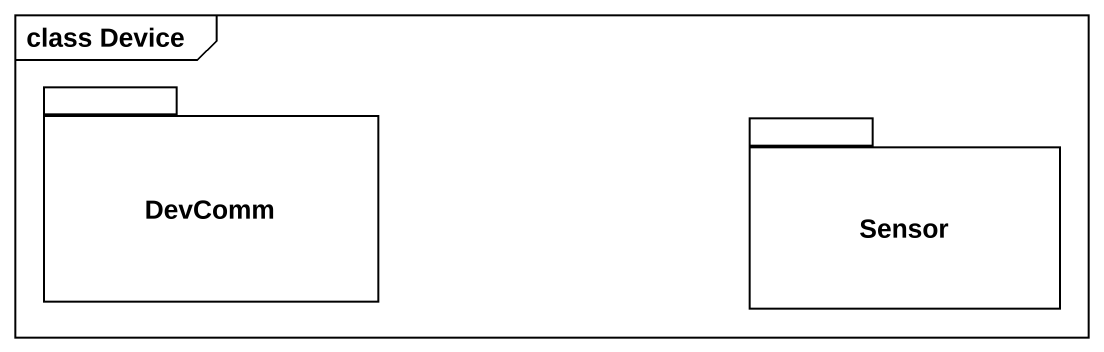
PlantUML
@startuml
mainframe class Device
package DevComm {
}
package Sensor {
}
@enduml
